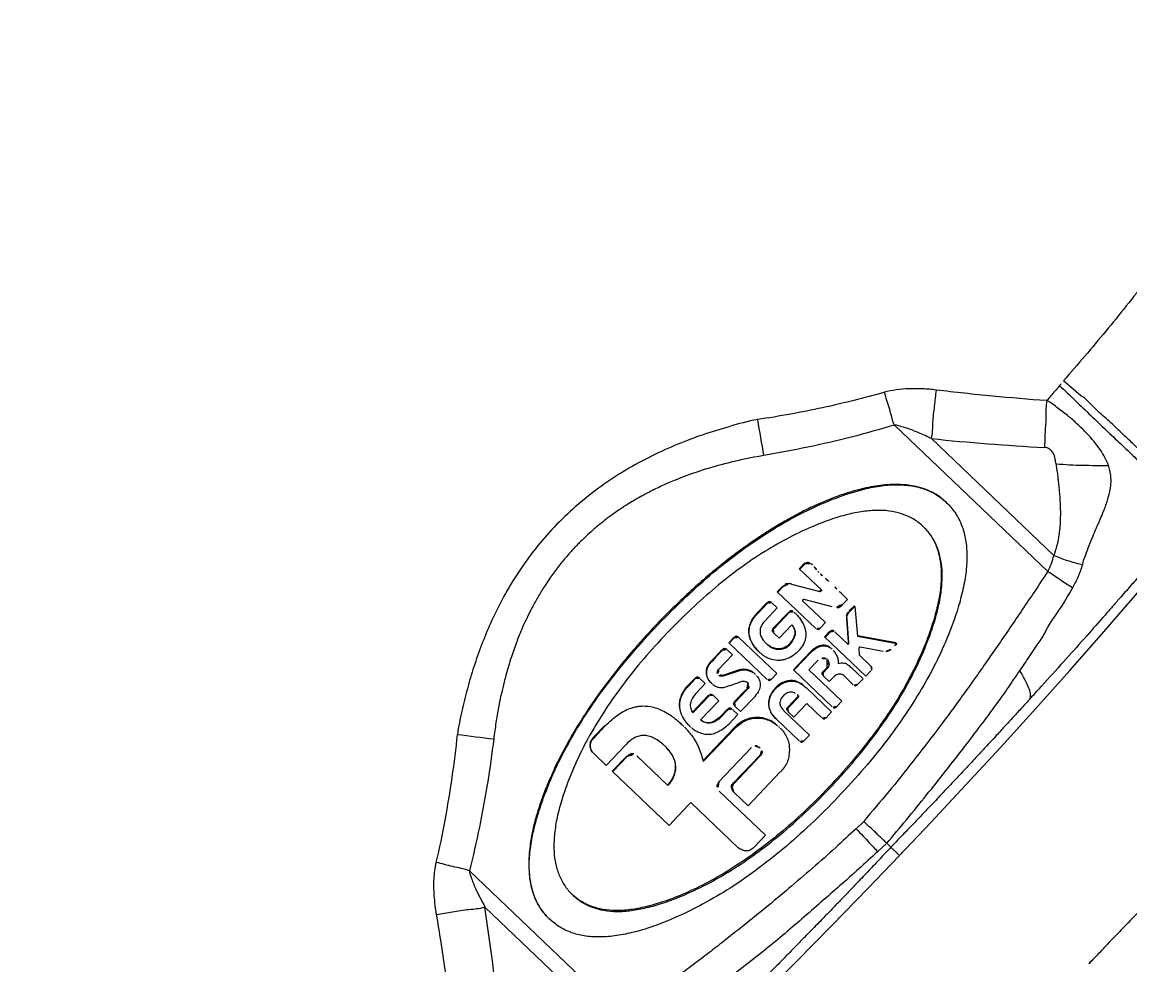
# Model space of a CAD drawing. Header units: millimetres. Extents: x 1145859089 to 1147511753, y -1047484727 to -1047247487.
# Drawn here: x 1146991653.6 to 1146991776.5, y -1047436304.3 to -1047436199.8 of the extents above; entities that cross this region are included whole.
import ezdxf
from ezdxf.xclip import XClip

# ---------------------------------------------------------------- set-up
doc = ezdxf.new("R2010")
doc.units = ezdxf.units.MM
doc.header["$LTSCALE"] = 100
doc.header["$MEASUREMENT"] = 0
doc.header["$XCLIPFRAME"] = 2
doc.layers.get('0').update_dxf_attribs({"linetype": 'CONTINUOUS'})
doc.layers.add('XREF', color=135, linetype='CONTINUOUS')
doc.layers.add('단지배치도$0$W240910', color=135, linetype='CONTINUOUS')

# ---------------------------------------------------------------- blocks, each defined once
blk = doc.blocks.new('단지배치도$0$zw$9902')
at = {"layer": '단지배치도$0$W240910', "linetype": 'ByBlock', "ltscale": 20}
for p, q in [((62031.7, -64871.85), (62029.8, -64870.19)), ((62011.04, -64875.1), (62028.05, -64891.32)), ((62028.72, -64889.55), (62015.14, -64876.6)), ((62001.11, -64890.38), (62000.49, -64891.02)), ((62000.55, -64891.08), (62001.17, -64890.43)), ((62001.11, -64890.38), (62001.17, -64890.43)), ((62002.99, -64893.41), (62000.49, -64891.02)), ((61998.67, -64892.94), (61998.06, -64893.57)), ((61998.12, -64893.63), (61998.73, -64893)), ((61998.67, -64892.94), (61998.73, -64893)), ((61999.57, -64892.67), (61999.63, -64892.72)), ((61999.63, -64892.72), (62002.79, -64893.53)), ((62002.88, -64893.41), (62002.86, -64893.43)), ((62002.9, -64893.39), (62002.88, -64893.41)), ((62002.92, -64893.37), (62002.9, -64893.39)), ((62002.93, -64893.35), (62002.92, -64893.37)), ((62002.98, -64893.43), (62002.99, -64893.41)), ((62002.32, -64897.63), (61998.06, -64893.57)), ((62000.85, -64894.53), (62000.83, -64894.55)), ((62000.83, -64894.55), (62003.39, -64896.99)), ((62000.86, -64894.51), (62000.85, -64894.53)), ((62000.88, -64894.5), (62000.86, -64894.51)), ((62000.9, -64894.48), (62000.88, -64894.5)), ((62000.91, -64894.47), (62000.9, -64894.48)), ((62000.93, -64894.46), (62000.91, -64894.47)), ((62000.95, -64894.45), (62000.93, -64894.46)), ((62000.96, -64894.44), (62000.95, -64894.45)), ((62000.98, -64894.44), (62000.96, -64894.44)), ((62000.99, -64894.43), (62000.98, -64894.44)), ((62001, -64894.43), (62000.99, -64894.43)), ((62001, -64894.44), (62001, -64894.43)), ((62001.01, -64894.44), (62001, -64894.44)), ((62001.02, -64894.44), (62001.01, -64894.44)), ((62001.03, -64894.44), (62001.02, -64894.44)), ((62004.15, -64895.24), (62001.03, -64894.44)), ((62002.74, -64893.47), (62002.73, -64893.47)), ((62002.75, -64893.47), (62002.74, -64893.47)), ((62002.76, -64893.48), (62002.75, -64893.47)), ((62002.77, -64893.48), (62002.76, -64893.48)), ((62002.78, -64893.47), (62002.77, -64893.48)), ((62002.79, -64893.47), (62002.78, -64893.47)), ((62002.81, -64893.46), (62002.79, -64893.47)), ((62002.79, -64893.53), (62002.8, -64893.53)), ((62002.8, -64893.53), (62002.81, -64893.53)), ((62002.83, -64893.46), (62002.81, -64893.46)), ((62002.81, -64893.53), (62002.82, -64893.53)), ((62002.81, -64893.53), (62002.81, -64893.53)), ((62002.82, -64893.53), (62002.83, -64893.53)), ((62002.84, -64893.44), (62002.83, -64893.46)), ((62002.83, -64893.53), (62002.84, -64893.53)), ((62002.86, -64893.43), (62002.84, -64893.44)), ((62002.84, -64893.53), (62002.85, -64893.53)), ((62002.85, -64893.53), (62002.87, -64893.52)), ((62002.87, -64893.52), (62002.89, -64893.51)), ((62002.89, -64893.51), (62002.91, -64893.5)), ((62002.91, -64893.5), (62002.92, -64893.49)), ((62002.92, -64893.49), (62002.94, -64893.47)), ((62002.94, -64893.47), (62002.96, -64893.45)), ((62002.96, -64893.45), (62002.98, -64893.43)), ((62005.13, -64893.73), (62005.85, -64894.42)), ((62005.85, -64894.42), (62005.29, -64895)), ((62034.25, -64898.02), (62037.99, -64893.71)), ((61996.93, -64894.76), (61995.83, -64895.92)), ((61995.89, -64895.97), (61996.99, -64894.82)), ((61998.06, -64895.37), (61996.68, -64896.82)), ((61996.93, -64894.76), (61996.99, -64894.82)), ((61997.47, -64894.81), (61998.06, -64895.37)), ((61999.37, -64895.79), (61997.62, -64897.62)), ((61997.68, -64897.68), (61999.43, -64895.84)), ((61999.37, -64895.79), (61999.43, -64895.84)), ((61999.91, -64895.83), (62000.04, -64895.95)), ((62006.59, -64895.13), (62006.65, -64895.19)), ((62006.65, -64895.19), (62006.95, -64898.5)), ((61995.83, -64895.92), (61995.89, -64895.97)), ((62003.39, -64896.99), (62002.8, -64897.62)), ((62005.73, -64896.52), (62005.79, -64896.58)), ((62005.73, -64896.52), (62005.93, -64899.17)), ((62005.99, -64899.23), (62005.79, -64896.58)), ((61997.68, -64897.68), (61997.62, -64897.62)), ((61998.28, -64898.73), (61997.69, -64898.16)), ((61999.68, -64897.25), (61998.28, -64898.73)), ((62003.9, -64897.95), (62003.31, -64898.57)), ((62003.37, -64898.63), (62003.96, -64898.01)), ((62003.9, -64897.95), (62003.96, -64898.01)), ((62004.45, -64898), (62005.92, -64899.41)), ((62030.47, -64902.3), (62034.25, -64898.02)), ((61993.27, -64898.6), (61992.68, -64899.22)), ((61996.93, -64903.28), (61992.68, -64899.22)), ((61992.74, -64899.28), (61993.33, -64898.66)), ((61993.27, -64898.6), (61993.33, -64898.66)), ((61993.81, -64898.64), (61998.01, -64902.64)), ((62007.86, -64902.91), (62003.31, -64898.57)), ((62005.87, -64899.34), (62005.86, -64899.35)), ((62005.88, -64899.33), (62005.87, -64899.34)), ((62005.89, -64899.32), (62005.88, -64899.33)), ((62005.9, -64899.31), (62005.89, -64899.32)), ((62005.91, -64899.28), (62005.9, -64899.3)), ((62005.9, -64899.3), (62005.9, -64899.31)), ((62005.92, -64899.25), (62005.91, -64899.28)), ((62005.93, -64899.17), (62005.92, -64899.21)), ((62005.92, -64899.21), (62005.92, -64899.25)), ((62005.92, -64899.41), (62005.93, -64899.4)), ((62005.93, -64899.4), (62005.94, -64899.39)), ((62005.94, -64899.39), (62005.95, -64899.37)), ((62005.95, -64899.37), (62005.96, -64899.36)), ((62005.96, -64899.35), (62005.97, -64899.33)), ((62005.96, -64899.36), (62005.96, -64899.35)), ((62005.97, -64899.33), (62005.98, -64899.31)), ((62005.98, -64899.27), (62005.99, -64899.23)), ((62005.98, -64899.31), (62005.98, -64899.27)), ((62006.95, -64898.5), (62011.31, -64899.29)), ((62011.25, -64899.23), (62006.96, -64898.46)), ((61993.11, -64900.57), (61991.56, -64902.19)), ((61991.97, -64899.96), (61992.03, -64900.02)), ((61992.51, -64900.01), (61993.11, -64900.57)), ((62001.7, -64900.27), (61999.84, -64902.22)), ((61999.9, -64902.28), (62001.76, -64900.32)), ((62001.7, -64900.27), (62001.76, -64900.32)), ((62007.09, -64899.87), (62007.08, -64899.91)), ((62007.08, -64899.91), (62007.14, -64900.57)), ((62007.1, -64899.8), (62007.09, -64899.82)), ((62007.09, -64899.82), (62007.09, -64899.84)), ((62007.09, -64899.84), (62007.09, -64899.87)), ((62007.1, -64899.79), (62007.1, -64899.8)), ((62007.11, -64899.79), (62007.1, -64899.79)), ((62007.12, -64899.77), (62007.11, -64899.78)), ((62007.11, -64899.78), (62007.11, -64899.79)), ((62007.13, -64899.76), (62007.12, -64899.77)), ((62007.14, -64899.75), (62007.13, -64899.76)), ((62007.15, -64899.74), (62007.14, -64899.75)), ((62007.14, -64899.75), (62007.14, -64899.75)), ((62007.14, -64900.57), (62008.44, -64901.81)), ((62007.16, -64899.74), (62007.15, -64899.74)), ((62007.17, -64899.73), (62007.16, -64899.74)), ((62007.18, -64899.73), (62007.17, -64899.73)), ((62007.19, -64899.73), (62007.18, -64899.73)), ((62007.21, -64899.73), (62007.19, -64899.73)), ((62007.22, -64899.73), (62007.21, -64899.73)), ((62007.23, -64899.73), (62007.22, -64899.73)), ((62007.24, -64899.73), (62007.23, -64899.73)), ((62007.25, -64899.73), (62007.24, -64899.73)), ((62009.78, -64900.19), (62007.25, -64899.73)), ((61990.74, -64901.25), (61990.8, -64901.31)), ((62002.58, -64901.14), (62001.56, -64902.21)), ((62006.25, -64901.95), (62007.57, -64903.21)), ((61988.95, -64903.13), (61988.18, -64903.94)), ((61988.24, -64904), (61989.01, -64903.19)), ((61988.95, -64903.13), (61989.01, -64903.19)), ((61989.49, -64903.18), (61990.08, -64903.74)), ((61993.85, -64902.24), (61992.15, -64902.81)), ((61992.15, -64902.81), (61992.21, -64902.87)), ((61992.21, -64902.87), (61993.91, -64902.3)), ((61993.85, -64902.24), (61993.91, -64902.3)), ((61998.01, -64902.64), (61997.42, -64903.26)), ((62004.14, -64906.32), (61999.84, -64902.22)), ((62001.56, -64902.21), (62005.21, -64905.69)), ((62003.51, -64902.04), (62003.16, -64902.41)), ((62003.16, -64902.41), (62003.22, -64902.47)), ((62003.22, -64902.47), (62003.57, -64902.09)), ((62003.82, -64903.52), (62003.22, -64902.96)), ((62003.51, -64902.04), (62003.57, -64902.09)), ((62004.22, -64903.1), (62003.82, -64903.52)), ((62006.47, -64903.87), (62005.42, -64902.86)), ((62007.57, -64903.21), (62006.96, -64903.86)), ((62008.45, -64902.29), (62007.86, -64902.91)), ((62026.66, -64906.56), (62030.47, -64902.3)), ((61988.18, -64903.94), (61988.24, -64904)), ((61990.08, -64903.74), (61989.14, -64904.74)), ((61990.69, -64903.64), (61990.82, -64903.78)), ((61992.2, -64904.15), (61992.4, -64904.1)), ((61994.58, -64904.43), (61993.33, -64905.75)), ((61994.58, -64904.43), (61994.64, -64904.49)), ((62001.28, -64904.22), (62004.08, -64906.88)), ((62027.72, -64903.62), (62027.31, -64904.08)), ((61990.45, -64905.04), (61988.66, -64906.91)), ((61988.72, -64906.97), (61990.51, -64905.09)), ((61991.58, -64905.65), (61989.56, -64907.77)), ((61990.45, -64905.04), (61990.51, -64905.09)), ((61991.58, -64905.65), (61990.99, -64905.08)), ((61994.64, -64904.49), (61993.39, -64905.8)), ((61995.59, -64905.18), (61993.99, -64906.85)), ((62000.34, -64905.19), (61999.23, -64906.36)), ((62000.4, -64905.25), (61999.29, -64906.41)), ((62000.34, -64905.19), (62000.4, -64905.25)), ((62000.4, -64905.08), (62000.39, -64905.07)), ((62000.41, -64905.09), (62000.4, -64905.08)), ((62000.4, -64905.25), (62000.41, -64905.24)), ((62000.41, -64905.1), (62000.41, -64905.09)), ((62000.42, -64905.11), (62000.41, -64905.1)), ((62000.41, -64905.24), (62000.42, -64905.23)), ((62000.42, -64905.12), (62000.42, -64905.11)), ((62000.43, -64905.13), (62000.42, -64905.12)), ((62000.42, -64905.22), (62000.43, -64905.21)), ((62000.42, -64905.23), (62000.42, -64905.22)), ((62000.43, -64905.14), (62000.43, -64905.13)), ((62000.43, -64905.15), (62000.43, -64905.14)), ((62000.44, -64905.16), (62000.43, -64905.15)), ((62000.43, -64905.2), (62000.44, -64905.19)), ((62000.43, -64905.21), (62000.43, -64905.2)), ((62000.44, -64905.17), (62000.44, -64905.16)), ((62000.44, -64905.18), (62000.44, -64905.17)), ((62000.44, -64905.19), (62000.44, -64905.18)), ((62005.21, -64905.69), (62004.62, -64906.31)), ((61992.55, -64906.57), (61991.68, -64907.48)), ((61991.74, -64907.54), (61992.61, -64906.62)), ((61992.55, -64906.57), (61992.61, -64906.62)), ((61993.09, -64906.61), (61993.69, -64907.18)), ((61993.39, -64905.8), (61993.33, -64905.75)), ((61993.99, -64906.85), (61993.4, -64906.29)), ((61998.79, -64906.76), (62001.62, -64909.46)), ((61999.29, -64906.41), (61999.23, -64906.36)), ((61999.9, -64907.46), (61999.3, -64906.9)), ((62001.32, -64905.96), (61999.9, -64907.46)), ((62002.98, -64907.54), (62001.32, -64905.96)), ((62004.08, -64906.88), (62003.46, -64907.53)), ((62022.83, -64910.78), (62026.66, -64906.56)), ((61991.68, -64907.48), (61991.74, -64907.53)), ((61993.69, -64907.18), (61992.68, -64908.23)), ((62000.51, -64910.13), (61997.96, -64907.7)), ((61978.93, -64908.39), (61977.65, -64909.73)), ((61977.71, -64909.79), (61978.99, -64908.44)), ((61978.93, -64908.39), (61978.99, -64908.44)), ((61988.29, -64908.4), (61988.35, -64908.46)), ((61993.28, -64908.66), (61989.81, -64912.3)), ((61989.83, -64912.4), (61993.34, -64908.72)), ((61993.34, -64908.72), (61993.28, -64908.66)), ((61977.65, -64909.73), (61977.71, -64909.79)), ((61981.22, -64910.57), (61979.09, -64912.81)), ((62001.62, -64909.46), (62000.99, -64910.11)), ((61979.09, -64912.81), (61977.75, -64911.53)), ((61981.41, -64911.74), (61979.77, -64913.45)), ((61979.83, -64913.51), (61981.47, -64911.79)), ((61981.41, -64911.74), (61981.47, -64911.79)), ((61982.48, -64911.77), (61985.93, -64915.05)), ((61995.22, -64910.85), (61991.6, -64914.65)), ((61996.12, -64911.7), (61993.21, -64914.76)), ((61993.27, -64914.81), (61996.18, -64911.76)), ((61996.12, -64911.71), (61996.18, -64911.76)), ((62018.96, -64914.98), (62022.83, -64910.78)), ((61986.07, -64919.46), (61979.77, -64913.45)), ((61998.39, -64913.53), (61994.82, -64917.28)), ((61993.21, -64914.76), (61993.27, -64914.81)), ((62003.84, -64915.37), (62003.73, -64915.27)), ((62015.06, -64919.16), (62018.96, -64914.98)), ((61991.62, -64915.66), (61996.75, -64920.56)), ((61993.28, -64915.83), (61993.23, -64915.78)), ((61994.82, -64917.28), (61993.29, -64915.83)), ((61988.2, -64917.22), (61986.07, -64919.46)), ((61988.2, -64917.22), (61988.47, -64916.93)), ((61993.73, -64921.94), (61988.47, -64916.93)), ((62006.8, -64919.83), (62007.65, -64919.02)), ((62011.61, -64922.79), (62015.06, -64919.16)), ((61996.75, -64920.56), (61995.47, -64921.9)), ((62009.18, -64922.38), (62010.2, -64921.45)), ((62010.65, -64921.88), (62010.2, -64921.45)), ((62008.1, -64926.45), (62011.61, -64922.79)), ((62011.61, -64922.79), (62010.65, -64921.88)), ((62012.03, -64922.35), (62011.61, -64922.79)), ((61980.95, -64940.71), (61963.94, -64924.49)), ((62004.12, -64930.54), (62008.1, -64926.45)), ((61965.64, -64928.51), (61979.22, -64941.46)), ((62000.11, -64934.61), (62004.12, -64930.54)), ((61996.48, -64933.43), (61991.83, -64937.07)), ((61996.07, -64938.64), (62000.11, -64934.61))]:
    blk.add_line(p, q, dxfattribs=at)
at = {"layer": '단지배치도$0$W240910'}
for centre, radius, start, end in [((56819.18, -60798.97), 5249.43, 201.4083, 356.71209), ((56819.18, -60798.97), 5399.43, 202.10162, 356.71209), ((57394.29, -57699.4), 11431.38, 251.62775, 321.418131)]:
    blk.add_arc(centre, radius, start, end, dxfattribs=at)
at = {"layer": '단지배치도$0$W240910', "linetype": 'ByBlock', "ltscale": 20}
for centre, radius, start, end in [((61713.54, -64925.34), 286.89, 9.401, 10.2094), ((62041.15, -64626.93), 251.02, 264.0523, 266.9191), ((61979.26, -64919.21), 36.31, 45.6481, 46.821), ((61911.47, -64988.59), 133.31, 45.3652, 45.6594), ((61997.47, -64898.76), 3.82, 45.8964, 47.5552), ((62002.83, -64901.39), 1.95, 39.175, 47.5869), ((61991.85, -64902.7), 1.48, 226.4187, 231.2522), ((61492.3, -64419.18), 722.05, 317.6635, 317.81316), ((61999.96, -64624.94), 286.88, 262.52, 263.3283), ((61983.64, -64912.78), 5.9, 44.5195, 46.3526), ((61995.14, -64911.89), 4.56, 46.3354, 49.4134), ((61995.15, -64911.88), 4.55, 43.2787, 46.3812), ((61717.52, -64966.38), 251, 5.8102, 8.6773)]:
    blk.add_arc(centre, radius, start, end, dxfattribs=at)
for points, start_tangent, end_tangent in [([(62043.27, -64853.19), (62038.96, -64859.04), (62034.46, -64864.71), (62029.8, -64870.19)], (-0.590718, -0.806878), (-0.651647, -0.758523)), ([(62015.69, -64871.22), (62014.14, -64871.09), (62012.65, -64871.08), (62011.24, -64871.2), (62009.93, -64871.47)], (-0.986839, 0.161707), (-0.970933, -0.23935)), ([(62015.14, -64876.6), (62015.31, -64874.82), (62015.5, -64873.01), (62015.69, -64871.22)], (0.284556, 0.958659), (0.109892, 0.993943)), ([(62027.93, -64872.39), (62021.9, -64871.89), (62015.69, -64871.22)], (-0.998027, 0.062781), (-0.992186, 0.124765)), ([(62029.34, -64870.73), (62028.82, -64871.34), (62027.93, -64872.39)], (-0.632162, -0.774836), (-0.637736, -0.770255)), ([(62029.34, -64870.73), (62029.8, -64870.19)], (0.629576, 0.776939), (0.656738, 0.754119)), ([(62029.34, -64870.73), (62031.09, -64872.39), (62032.82, -64874.05), (62034.49, -64875.64), (62036.12, -64877.19), (62037.67, -64878.67), (62039.11, -64880.04), (62039.96, -64880.86), (62040.76, -64881.61), (62041.49, -64882.31)], (0.738529, -0.674222), (0.709919, -0.704283)), ([(62009.93, -64871.47), (62006.54, -64872.38), (62003.07, -64873.18), (61999.52, -64873.89), (61995.88, -64874.49)], (-0.956497, -0.291741), (-0.989583, -0.143966)), ([(62011.04, -64875.1), (62010.49, -64873.28), (62009.93, -64871.47)], (-0.369883, 0.929078), (-0.297436, 0.954742)), ([(62027.93, -64872.39), (62027.83, -64874.12), (62027.74, -64875.87), (62027.66, -64877.59)], (-0.226515, -0.974008), (-0.089129, -0.99602)), ([(62034.76, -64879.57), (62034.38, -64878.7), (62033.83, -64877.81), (62033.17, -64876.93), (62032.34, -64876), (62031.4, -64875.07), (62030.38, -64874.17), (62029.19, -64873.26), (62027.93, -64872.39)], (-0.331757, 0.943365), (-0.919024, 0.394201)), ([(62041.34, -64881.04), (62040.67, -64880.33), (62040.24, -64879.89), (62039.69, -64879.33), (62039, -64878.64), (62038.16, -64877.82), (62037.17, -64876.86), (62036.01, -64875.77), (62034.7, -64874.55), (62033.25, -64873.23), (62031.7, -64871.85)], (-0.683125, 0.730302), (-0.878921, 0.476968)), ([(61995.88, -64874.49), (61992.71, -64875.28), (61989.73, -64876.21), (61986.67, -64877.38), (61983.78, -64878.72), (61980.92, -64880.31), (61978.26, -64882.09), (61975.7, -64884.14), (61973.36, -64886.39), (61971.29, -64888.77), (61969.41, -64891.35), (61967.73, -64894.13), (61966.26, -64897.1), (61965.29, -64899.45), (61964.43, -64901.89), (61963.71, -64904.34), (61963.11, -64906.81), (61962.61, -64909.38)], (-0.986335, -0.164753), (-0.118554, -0.992948)), ([(62011.04, -64875.1), (62006.26, -64876.43), (62001.43, -64877.55), (61996.57, -64878.48)], (-0.957546, -0.288281), (-0.986286, -0.165043)), ([(62015.14, -64876.6), (62014.62, -64876.35), (62013.91, -64876.03), (62013.28, -64875.77), (62012.85, -64875.6), (62012.24, -64875.39), (62011.49, -64875.18), (62011.04, -64875.1)], (-0.936262, 0.351301), (-1, -0.000455)), ([(61996.57, -64878.48), (61993.66, -64879.05), (61990.78, -64879.79), (61987.97, -64880.72), (61985.28, -64881.84), (61984.58, -64882.17), (61983.88, -64882.52), (61982.95, -64883.02), (61982.12, -64883.49), (61981.49, -64883.88), (61981.03, -64884.16), (61980.61, -64884.44), (61980, -64884.87), (61979.33, -64885.36), (61978.6, -64885.92), (61977.65, -64886.71), (61976.87, -64887.42), (61976.28, -64887.98), (61975.92, -64888.35), (61975.6, -64888.68), (61975.2, -64889.12), (61974.73, -64889.65), (61973.81, -64890.77), (61972.12, -64893.19), (61971.42, -64894.36), (61970.81, -64895.47), (61970.29, -64896.52), (61969.84, -64897.5), (61969.46, -64898.4), (61969.18, -64899.12), (61968.89, -64899.92), (61968.59, -64900.8), (61968.26, -64901.84), (61967.99, -64902.8), (61967.79, -64903.56), (61967.48, -64904.85), (61967.16, -64906.39), (61966.88, -64908.07), (61966.63, -64909.88)], (-0.986834, -0.161739), (-0.124011, -0.992281)), ([(62028.97, -64879.4), (62028.86, -64878.87), (62028.62, -64878.19), (62028.24, -64877.76), (62027.66, -64877.59)], (-0.275755, 0.961228), (-0.999341, -0.036294)), ([(62028.72, -64889.55), (62028.89, -64889.07), (62029.09, -64888.39), (62029.19, -64887.95), (62029.3, -64887.34), (62029.37, -64886.79), (62029.42, -64886.3), (62029.46, -64885.53), (62029.47, -64884.66), (62029.45, -64884.11), (62029.42, -64883.36), (62029.37, -64882.69), (62029.29, -64881.84), (62029.22, -64881.17), (62029.16, -64880.66), (62029.06, -64879.96), (62028.97, -64879.4)], (0.387369, 0.921925), (-0.145651, 0.989336)), ([(62028.97, -64879.4), (62030.44, -64879.49), (62031.92, -64879.55), (62033.36, -64879.57), (62034.76, -64879.57)], (0.997436, -0.071566), (0.998339, 0.057614)), ([(62031.91, -64890.56), (62032.24, -64889.47), (62032.62, -64888.43), (62033.06, -64887.36), (62033.44, -64886.48), (62033.93, -64885.36), (62034.28, -64884.52), (62034.49, -64883.95), (62034.66, -64883.42), (62034.81, -64882.9), (62034.93, -64882.37), (62035.01, -64881.88), (62035.05, -64881.26), (62035.01, -64880.67), (62034.92, -64880.12), (62034.76, -64879.57)], (0.137583, 0.99049), (-0.328923, 0.944357)), ([(61972.82, -64929.85), (61971.9, -64928.78), (61971.22, -64927.53), (61970.78, -64926.11), (61970.58, -64924.51), (61970.62, -64922.74), (61970.89, -64920.8), (61971.41, -64918.68), (61972.16, -64916.39), (61973.48, -64913.21), (61975.12, -64910.03), (61977.07, -64906.84), (61979.34, -64903.65), (61981.93, -64900.45), (61984.83, -64897.24), (61987.9, -64894.19), (61990.97, -64891.45), (61994.05, -64889.03), (61997.15, -64886.93), (62000.25, -64885.14), (62003.36, -64883.67), (62005.61, -64882.81), (62007.69, -64882.2), (62009.62, -64881.83), (62011.38, -64881.71), (62012.98, -64881.84), (62014.43, -64882.21), (62015.71, -64882.83), (62016.82, -64883.7)], (-0.724617, 0.689152), (0.723747, -0.690066)), ([(62016.52, -64883.42), (62016.42, -64883.33), (62016.08, -64883.06), (62015.46, -64882.67), (62014.8, -64882.34), (62014.09, -64882.08), (62013.22, -64881.87), (62012.38, -64881.74), (62011.5, -64881.69), (62011.08, -64881.68), (62010.04, -64881.74), (62008.97, -64881.87), (62007.88, -64882.07), (62006.78, -64882.34), (62005.13, -64882.85), (62003.73, -64883.37), (62002.33, -64883.98), (62001.75, -64884.25), (62000.13, -64885.07), (61998.51, -64885.97), (61996.91, -64886.95), (61995.31, -64888.02), (61993.72, -64889.15), (61992.14, -64890.36), (61990.58, -64891.63), (61988.7, -64893.27), (61986.91, -64894.94), (61985.16, -64896.69), (61983.46, -64898.5), (61982.26, -64899.85), (61980.68, -64901.74), (61979.19, -64903.66), (61977.78, -64905.61), (61976.47, -64907.58), (61975.27, -64909.55), (61974.19, -64911.51), (61973.32, -64913.25), (61973.26, -64913.4)], (-0.752511, 0.658579), (-0.420567, -0.907261)), ([(62016.82, -64883.7), (62017.74, -64884.77), (62018.42, -64886.02), (62018.86, -64887.44), (62019.06, -64889.04), (62019.03, -64890.8), (62018.75, -64892.75), (62018.24, -64894.86), (62017.49, -64897.15), (62016.17, -64900.33), (62014.53, -64903.51), (62012.57, -64906.7), (62010.3, -64909.9), (62007.72, -64913.1), (62004.82, -64916.3), (62001.75, -64919.36), (61998.67, -64922.09), (61995.59, -64924.51), (61992.5, -64926.62), (61989.39, -64928.41), (61986.28, -64929.88), (61984.04, -64930.74), (61981.95, -64931.35), (61980.03, -64931.71), (61978.26, -64931.83), (61976.66, -64931.71), (61975.22, -64931.33), (61973.94, -64930.72), (61972.82, -64929.85)], (0.724619, -0.68915), (-0.723747, 0.690066)), ([(62014.27, -64886.38), (62013.25, -64885.59), (62012.1, -64885.03), (62010.8, -64884.68), (62009.36, -64884.55), (62007.78, -64884.65), (62006.06, -64884.96), (62004.19, -64885.5), (62002.18, -64886.26), (61999.42, -64887.55), (61996.67, -64889.12), (61993.94, -64890.96), (61991.22, -64893.09), (61988.51, -64895.5), (61985.81, -64898.18)], (-0.723989, 0.689812), (-0.690066, -0.723747)), ([(62044.15, -64884.83), (62043.68, -64885.38), (62043.13, -64886.04), (62042.48, -64886.8), (62041.73, -64887.68), (62041.04, -64888.49), (62040.49, -64889.13), (62040.09, -64889.59), (62039.85, -64889.87), (62039.5, -64890.28), (62039, -64890.86), (62038.21, -64891.77), (62037.21, -64892.93), (62035.98, -64894.33), (62035.58, -64894.79), (62035.19, -64895.24), (62034.79, -64895.7), (62034.39, -64896.15), (62032.36, -64898.45), (62027.72, -64903.62)], (-0.645136, -0.764067), (-0.670781, -0.741656)), ([(62014.46, -64886.58), (62015, -64887.25), (62015.62, -64888.38), (62016.02, -64889.66), (62016.22, -64891.09), (62016.2, -64892.67), (62015.96, -64894.41), (62015.51, -64896.3), (62014.85, -64898.34), (62013.68, -64901.17), (62012.24, -64904), (62010.52, -64906.82), (62008.53, -64909.64), (62006.27, -64912.46), (62003.73, -64915.27)], (0.676129, -0.736783), (-0.689947, -0.72386)), ([(62003.84, -64915.37), (62006.38, -64912.56), (62008.64, -64909.74), (62010.63, -64906.92), (62012.35, -64904.1), (62013.79, -64901.27), (62014.95, -64898.44), (62015.62, -64896.4), (62016.07, -64894.51), (62016.3, -64892.77), (62016.32, -64891.19), (62016.13, -64889.76), (62015.72, -64888.48), (62015.1, -64887.35), (62014.27, -64886.38)], (0.689947, 0.72386), (-0.723989, 0.689812)), ([(62028.05, -64891.32), (62028.45, -64890.45), (62028.72, -64889.55)], (0.39925, 0.916842), (0.305801, 0.952096)), ([(62028.72, -64889.55), (62029.56, -64889.87), (62030.41, -64890.16), (62031.2, -64890.39), (62031.91, -64890.56)], (0.9288, -0.370582), (0.979275, -0.202538)), ([(62001.7, -64890.44), (62001.56, -64890.34), (62001.11, -64890.38)], (-0.720469, 0.693487), (-0.702889, -0.7113)), ([(62001.17, -64890.43), (62001.62, -64890.4), (62001.78, -64890.47)], (0.702889, 0.7113), (0.863307, -0.50468)), ([(62001.78, -64890.47), (62002.14, -64890.8)], (0.863307, -0.50468), (0.626125, -0.779723)), ([(62002.14, -64890.8), (62002.36, -64891.1), (62002.54, -64891.31)], (0.626125, -0.779723), (0.676024, -0.73688)), ([(62030.8, -64893.12), (62031.44, -64891.86), (62031.91, -64890.56)], (0.467512, 0.883987), (0.314111, 0.949386)), ([(62002.54, -64891.31), (62002.86, -64891.63)], (0.676024, -0.73688), (0.734328, -0.678795)), ([(62002.86, -64891.63), (62003.41, -64892.1)], (0.734328, -0.678795), (0.760248, -0.649633)), ([(62003.41, -64892.1), (62003.52, -64892.2), (62004.11, -64892.73)], (0.760248, -0.649633), (0.730104, -0.683336)), ([(62028.05, -64891.32), (62026.59, -64893.51), (62025.25, -64895.5), (62023.85, -64897.58), (62022.43, -64899.64), (62020.97, -64901.74), (62019.57, -64903.72), (62018.23, -64905.58)], (-0.55653, -0.830827), (-0.585129, -0.810941)), ([(62028.05, -64891.32), (62028.81, -64891.82), (62029.55, -64892.31), (62030.23, -64892.75), (62030.81, -64893.12)], (0.913868, -0.406012), (0.842106, -0.539313)), ([(61999.57, -64892.67), (61999.08, -64892.67), (61998.67, -64892.94)], (-0.973556, 0.228447), (-0.680513, -0.732736)), ([(61998.73, -64893), (61999.14, -64892.73), (61999.63, -64892.72)], (0.680513, 0.732736), (0.973556, -0.228447)), ([(62027.7, -64898.16), (62029.24, -64895.7), (62030.8, -64893.12)], (0.401465, 0.915874), (0.483109, 0.87556)), ([(61996.99, -64894.82), (61997.35, -64894.72), (61997.4, -64894.82)], (0.703436, 0.710758), (0.182203, -0.983261)), ([(61997.41, -64894.75), (61997.05, -64894.67), (61997.01, -64894.77)], (-0.724734, 0.689029), (-0.132154, -0.991229)), ([(61999.43, -64895.84), (61999.79, -64895.75), (61999.84, -64895.84)], (0.703555, 0.710641), (0.180466, -0.983581)), ([(61999.61, -64895.66), (61999.49, -64895.7), (61999.44, -64895.8)], (-0.996502, 0.083571), (-0.134169, -0.990959)), ([(61999.73, -64895.69), (61999.61, -64895.66)], (-0.90773, 0.419556), (-0.996502, 0.083571)), ([(62005.29, -64895), (62004.88, -64895.3), (62004.15, -64895.24)], (-0.690066, -0.723747), (-0.956393, 0.292084)), ([(62005.9, -64895.87), (62005.78, -64896.08), (62005.73, -64896.52)], (-0.595643, -0.803249), (0.145264, -0.989393)), ([(62005.79, -64896.58), (62005.84, -64896.14), (62006.07, -64895.79), (62006.66, -64895.19)], (-0.145264, 0.989393), (0.677881, 0.735172)), ([(62006.6, -64895.13), (62006.01, -64895.73), (62005.9, -64895.87)], (-0.677881, -0.735172), (-0.595643, -0.803249)), ([(61995.83, -64895.92), (61995.41, -64896.42), (61995.11, -64896.94), (61994.93, -64897.45), (61994.87, -64897.97), (61994.94, -64898.48), (61995.12, -64899.01), (61995.43, -64899.53), (61995.86, -64900.06), (61996.08, -64900.28)], (-0.689911, -0.723894), (0.734459, -0.678653)), ([(61996.14, -64900.33), (61995.92, -64900.12), (61995.49, -64899.59), (61995.18, -64899.06), (61995, -64898.54), (61994.93, -64898.02), (61994.99, -64897.51), (61995.17, -64896.99), (61995.47, -64896.48), (61995.89, -64895.97)], (-0.736324, 0.67663), (0.689911, 0.723894)), ([(62000.12, -64896.02), (62000.51, -64896.45), (62000.96, -64897.21), (62001.1, -64897.58), (62001.19, -64897.95), (62001.19, -64898.68), (62000.95, -64899.37), (62000.47, -64900.06), (61999.78, -64900.67), (61999, -64901.05), (61998.62, -64901.14), (61998.23, -64901.18), (61997.45, -64901.08), (61997.03, -64900.93), (61996.64, -64900.71), (61996.14, -64900.33)], (0.718099, -0.695941), (-0.736324, 0.67663)), ([(61996.68, -64896.82), (61996.35, -64897.25), (61996.18, -64897.69), (61996.16, -64898.14), (61996.3, -64898.59), (61996.59, -64899.04), (61996.85, -64899.33)], (-0.689793, -0.724007), (0.730434, -0.682983)), ([(61985.81, -64898.18), (61983.27, -64900.99), (61981, -64903.81), (61979.01, -64906.63), (61977.3, -64909.45), (61977.26, -64909.52)], (-0.689947, -0.72386), (-0.48631, -0.873787)), ([(61996.85, -64899.33), (61997, -64899.46), (61997.45, -64899.76), (61997.92, -64899.92), (61998.43, -64899.94), (61998.88, -64899.83), (61999.3, -64899.57), (61999.67, -64899.16), (61999.96, -64898.63), (62000.07, -64898.14), (61999.97, -64897.68), (61999.68, -64897.26)], (0.730434, -0.682983), (-0.694733, 0.719268)), ([(61999.91, -64897.62), (62000.01, -64898.08), (61999.9, -64898.57), (61999.61, -64899.1), (61999.24, -64899.51), (61998.82, -64899.77), (61998.36, -64899.89), (61997.86, -64899.86), (61997.39, -64899.7), (61996.94, -64899.4), (61996.86, -64899.33)], (0.397084, -0.917782), (-0.74928, 0.662254)), ([(61997.62, -64897.62), (61997.54, -64897.99), (61997.64, -64898.03)], (-0.689049, -0.724714), (0.990294, -0.138992)), ([(61997.69, -64898.16), (61997.59, -64897.8), (61997.69, -64897.75)], (-0.710542, 0.703655), (0.984408, 0.175902)), ([(62002.8, -64897.62), (62002.44, -64897.71), (62002.39, -64897.61)], (-0.703605, -0.710591), (-0.178534, 0.983934)), ([(62003.96, -64898.01), (62004.33, -64897.91), (62004.37, -64898.01)], (0.703572, 0.710624), (0.180018, -0.983663)), ([(62004.38, -64897.94), (62004.02, -64897.86), (62003.98, -64897.96)], (-0.724735, 0.689028), (-0.134658, -0.990892)), ([(62025.99, -64900.78), (62026.85, -64899.47), (62027.7, -64898.16)], (0.578148, 0.815932), (0.401465, 0.915874)), ([(61993.33, -64898.66), (61993.69, -64898.56), (61993.74, -64898.66)], (0.703419, 0.710776), (0.181727, -0.983349)), ([(61993.75, -64898.59), (61993.39, -64898.51), (61993.35, -64898.61)], (-0.724728, 0.689035), (-0.132609, -0.991168)), ([(62003.83, -64899.69), (62003.69, -64899.62), (62003.28, -64899.5), (62002.55, -64899.64), (62002.17, -64899.85), (62001.7, -64900.27)], (-0.854402, 0.519613), (-0.690066, -0.723747)), ([(62001.76, -64900.32), (62002.22, -64899.92), (62002.61, -64899.69), (62002.98, -64899.58), (62003.55, -64899.6), (62004.15, -64899.94)], (0.690066, 0.723747), (0.744157, -0.668005)), ([(62011.31, -64899.29), (62010.64, -64899.97)], (-0.702141, -0.712037), (-0.809797, -0.586711)), ([(61991.97, -64899.96), (61991.1, -64900.88), (61990.74, -64901.25)], (-0.685405, -0.728162), (0.681674, 0.731656)), ([(61990.8, -64901.31), (61991.16, -64900.94), (61992.03, -64900.02)], (0.922175, 0.386772), (0.685405, 0.728162)), ([(61992.03, -64900.02), (61992.39, -64899.92), (61992.44, -64900.02)], (0.703419, 0.710776), (0.181727, -0.983349)), ([(61992.45, -64899.95), (61992.09, -64899.87), (61992.05, -64899.97)], (-0.724728, 0.689035), (-0.132609, -0.991168)), ([(62004.34, -64900.15), (62004.43, -64900.27), (62004.64, -64900.65), (62004.78, -64901.09), (62004.81, -64901.53)], (0.632081, -0.774902), (-0.036264, -0.999342)), ([(62010.64, -64899.97), (62010.23, -64900.17), (62009.78, -64900.19)], (-0.809797, -0.586711), (-0.978643, 0.205566)), ([(62024.93, -64902.35), (62025.47, -64901.56), (62025.99, -64900.78)], (0.601842, 0.798615), (0.578148, 0.815932)), ([(61990.74, -64901.25), (61990.42, -64901.66), (61990.23, -64902.09), (61990.21, -64902.8), (61990.63, -64903.59)], (-0.690066, -0.723747), (0.723747, -0.690066)), ([(61990.48, -64903.39), (61990.27, -64902.86), (61990.29, -64902.15), (61990.48, -64901.72), (61990.8, -64901.31)], (-0.531116, 0.847299), (0.690066, 0.723747)), ([(62003.57, -64901.06), (62003.29, -64900.9), (62002.58, -64901.14)], (-0.727645, 0.685953), (-0.728046, -0.685528)), ([(62003.73, -64901.44), (62003.51, -64902.04)], (0.065687, -0.99784), (-0.690488, -0.723343)), ([(62003.57, -64902.09), (62003.8, -64901.58), (62003.62, -64901.11), (62003.57, -64901.06)], (0.690471, 0.72336), (-0.727645, 0.685953)), ([(62004.81, -64901.53), (62005.49, -64901.47), (62005.85, -64901.64), (62006.25, -64901.96)], (0.914228, 0.405199), (0.734076, -0.679067)), ([(62008.44, -64901.81), (62008.54, -64902.17), (62008.44, -64902.22)], (0.702757, -0.71143), (-0.98307, -0.183228)), ([(61989.01, -64903.19), (61989.37, -64903.09), (61989.42, -64903.19)], (0.703537, 0.710659), (0.179992, -0.983668)), ([(61989.43, -64903.12), (61989.07, -64903.04), (61989.03, -64903.14)], (-0.72473, 0.689033), (-0.134617, -0.990898)), ([(61991.56, -64902.19), (61991.42, -64902.6), (61991.58, -64902.66)], (-0.678984, -0.734153), (0.996845, -0.079372)), ([(61991.57, -64902.83), (61992.22, -64902.9)], (0.74062, -0.671925), (0.960119, 0.279593)), ([(61992.16, -64902.84), (61991.75, -64902.87), (61991.69, -64902.76)], (-0.960119, -0.279593), (-0.255213, 0.966885)), ([(61995.34, -64902.48), (61995.01, -64902.3), (61994.52, -64902.18), (61993.85, -64902.24)], (-0.810639, 0.585546), (-0.948894, -0.315596)), ([(61993.91, -64902.3), (61994.58, -64902.24), (61995.07, -64902.36), (61995.56, -64902.67)], (0.948894, 0.315596), (0.723747, -0.690066)), ([(61995.56, -64902.67), (61995.77, -64902.88)], (0.754348, -0.656475), (0.664242, -0.747518)), ([(61995.77, -64902.88), (61996.02, -64903.24), (61996.17, -64903.88), (61996.03, -64904.5), (61995.57, -64905.17)], (0.664242, -0.747518), (-0.636545, -0.771239)), ([(61999.05, -64995.68), (62003.25, -64991.74), (62007.56, -64987.65), (62011.99, -64983.4), (62016.53, -64978.98), (62021.12, -64974.47), (62022.15, -64973.45), (62023.39, -64972.22), (62024.6, -64971.01), (62025.78, -64969.83), (62026.94, -64968.67), (62028.06, -64967.54), (62030.98, -64964.58), (62033.69, -64961.82), (62036.19, -64959.25), (62038.49, -64956.88), (62040.57, -64954.72), (62042.06, -64953.16), (62043.43, -64951.73), (62044.67, -64950.41), (62045.98, -64949.04), (62047.4, -64947.53), (62049.38, -64945.42), (62051.55, -64943.1), (62053.9, -64940.56), (62056.44, -64937.8), (62059.16, -64934.83), (62062.36, -64931.3), (62065.77, -64927.51), (62066.47, -64926.72), (62067.1, -64926.01), (62067.72, -64925.31), (62068.35, -64924.61), (62068.97, -64923.91), (62072.82, -64919.54), (62076.57, -64915.23), (62080.17, -64911.05), (62083.62, -64907.01), (62086.92, -64903.1)], (0.730815, 0.682576), (0.643525, 0.765425)), ([(62003.16, -64902.41), (62003.07, -64902.78), (62003.18, -64902.82)], (-0.690336, -0.723489), (0.990472, -0.137716)), ([(62003.22, -64902.96), (62003.13, -64902.59), (62003.23, -64902.55)], (-0.710592, 0.703604), (0.984553, 0.175089)), ([(62005.42, -64902.86), (62005.02, -64902.69), (62004.64, -64902.78), (62004.22, -64903.1)], (-0.723747, 0.690066), (-0.690066, -0.723747)), ([(62021.1, -64907.75), (62022.38, -64906), (62023.67, -64904.19), (62024.93, -64902.35)], (0.580584, 0.814201), (0.595572, 0.803302)), ([(62026.04, -64905.47), (62026.13, -64905.04), (62026.08, -64904.67), (62025.84, -64904), (62025.68, -64903.65), (62025.22, -64902.81), (62024.93, -64902.35)], (0.507368, 0.86173), (-0.794329, 0.607488)), ([(61988.17, -64903.94), (61987.73, -64904.48), (61987.42, -64905.05), (61987.24, -64905.63), (61987.19, -64906.19), (61987.28, -64906.77), (61987.5, -64907.35), (61987.83, -64907.89), (61988.23, -64908.34)], (-0.695947, -0.718093), (0.74477, -0.667322)), ([(61988.01, -64908.11), (61987.89, -64907.95), (61987.56, -64907.4), (61987.34, -64906.82), (61987.25, -64906.25), (61987.3, -64905.68), (61987.48, -64905.1), (61987.79, -64904.54), (61988.24, -64904)], (-0.633978, 0.773351), (0.695947, 0.718093)), ([(61990.69, -64903.64), (61990.48, -64903.39)], (-0.723747, 0.690066), (-0.531116, 0.847299)), ([(61990.92, -64903.86), (61991.12, -64904), (61991.46, -64904.14), (61991.83, -64904.19), (61992.2, -64904.15)], (0.77985, -0.625967), (0.972993, 0.230835)), ([(61994.39, -64903.5), (61993.91, -64903.6), (61993.21, -64903.85), (61992.4, -64904.1)], (-0.999504, 0.031486), (-0.972803, -0.231636)), ([(61994.78, -64903.63), (61994.47, -64903.5), (61994.39, -64903.5)], (-0.760501, 0.649336), (-0.999504, 0.031486)), ([(61994.79, -64903.66), (61994.75, -64904.22), (61994.58, -64904.3)], (0.597932, -0.801547), (-0.999457, -0.032952)), ([(61994.64, -64904.49), (61994.9, -64904.07), (61994.76, -64903.98)], (0.689921, 0.723885), (-0.940681, 0.339294)), ([(61994.85, -64903.72), (61994.78, -64903.63)], (-0.557671, 0.830062), (-0.760501, 0.649336)), ([(61997.42, -64903.26), (61997.05, -64903.36), (61997.01, -64903.26)], (-0.703571, -0.710625), (-0.17906, 0.983838)), ([(62001.01, -64903.98), (62000.59, -64903.69), (61999.99, -64903.45), (61999.49, -64903.42), (61998.94, -64903.53), (61998.36, -64903.8), (61997.82, -64904.26), (61997.41, -64904.8), (61997.16, -64905.39), (61997.08, -64905.99), (61997.18, -64906.56), (61997.45, -64907.12), (61997.9, -64907.64)], (-0.781448, 0.62397), (0.723747, -0.690066)), ([(61997.96, -64907.7), (61997.51, -64907.17), (61997.24, -64906.62), (61997.14, -64906.05), (61997.22, -64905.45), (61997.47, -64904.85), (61997.88, -64904.32), (61998.42, -64903.86), (61999, -64903.58), (61999.55, -64903.47), (62000.05, -64903.51), (62000.65, -64903.75), (62001.28, -64904.22)], (-0.723747, 0.690066), (0.743179, -0.669092)), ([(62006.96, -64903.86), (62006.6, -64903.95), (62006.55, -64903.85)], (-0.703542, -0.710653), (-0.180464, 0.983582)), ([(61989.13, -64904.73), (61988.67, -64905.36), (61988.44, -64905.94), (61988.46, -64906.5), (61988.72, -64906.97)], (-0.723892, -0.689914), (0.71495, -0.699176)), ([(61990.93, -64905.02), (61990.57, -64904.95), (61990.53, -64905.05)], (-0.724732, 0.689031), (-0.131139, -0.991364)), ([(61990.99, -64905.08), (61990.63, -64905.01), (61990.58, -64905.11)], (-0.724732, 0.689031), (-0.151203, -0.988503)), ([(62000.08, -64904.85), (61999.96, -64904.78), (61999.53, -64904.7), (61999.11, -64904.82), (61998.7, -64905.14), (61998.37, -64905.71), (61998.39, -64906.18), (61998.79, -64906.75)], (-0.865794, 0.500401), (0.692532, -0.721387)), ([(62000.39, -64905.08), (62000.08, -64904.85)], (-0.738868, 0.673851), (-0.865794, 0.500401)), ([(62018.23, -64905.58), (62015.73, -64908.95), (62013.09, -64912.38), (62010.39, -64915.75), (62007.65, -64919.02)], (-0.585129, -0.810941), (-0.627245, -0.778822)), ([(62026.04, -64905.47), (62025.16, -64906.43), (62024.23, -64907.45), (62023.24, -64908.52), (62022.2, -64909.66), (62020.99, -64910.96), (62019.95, -64912.09), (62019.07, -64913.03), (62018.59, -64913.54), (62017.95, -64914.22), (62017.24, -64914.97), (62016.68, -64915.56), (62016.2, -64916.07), (62015.62, -64916.69), (62014.87, -64917.48), (62013.96, -64918.43), (62013.08, -64919.36), (62012.3, -64920.16), (62011.64, -64920.85), (62011.09, -64921.42), (62010.65, -64921.88)], (-0.673526, -0.739163), (-0.695154, -0.718861)), ([(61978.99, -64908.44), (61979.71, -64907.76), (61980.43, -64907.2), (61981.15, -64906.76), (61981.88, -64906.46), (61982.29, -64906.34), (61982.7, -64906.26), (61983.11, -64906.23), (61984.35, -64906.37), (61985.06, -64906.61), (61985.71, -64906.94), (61986.33, -64907.33), (61986.84, -64907.73), (61987.32, -64908.14), (61987.71, -64908.52)], (0.690066, 0.723747), (0.723747, -0.690066)), ([(61992.61, -64906.62), (61992.97, -64906.53), (61993.02, -64906.62)], (0.703536, 0.71066), (0.179074, -0.983836)), ([(61993.03, -64906.55), (61992.67, -64906.48), (61992.63, -64906.58)], (-0.724723, 0.68904), (-0.13555, -0.990771)), ([(61993.33, -64905.75), (61993.25, -64906.11), (61993.35, -64906.15)], (-0.689044, -0.724719), (0.990564, -0.137053)), ([(61993.4, -64906.29), (61993.31, -64905.92), (61993.4, -64905.88)], (-0.710609, 0.703587), (0.984086, 0.177692)), ([(61999.23, -64906.36), (61999.16, -64906.73), (61999.25, -64906.77)], (-0.690066, -0.723747), (0.988761, -0.149503)), ([(61999.3, -64906.9), (61999.22, -64906.53), (61999.31, -64906.48)], (-0.723747, 0.690066), (0.981595, 0.190973)), ([(62004.62, -64906.31), (62004.25, -64906.4), (62004.21, -64906.31)], (-0.690066, -0.723747), (-0.19726, 0.980351)), ([(61988.29, -64908.4), (61988.01, -64908.11)], (-0.74477, 0.667322), (-0.633978, 0.773351)), ([(61991.67, -64907.47), (61991.08, -64907.91), (61990.56, -64908.08), (61990, -64908.02), (61989.56, -64907.77)], (-0.736015, -0.676966), (-0.765015, 0.644012)), ([(61991.73, -64907.52), (61991.18, -64907.95), (61990.63, -64908.14), (61990.06, -64908.06), (61989.56, -64907.77)], (-0.736015, -0.676966), (-0.73086, 0.682527)), ([(61997.85, -64908.21), (61997.66, -64908.07), (61997.05, -64907.75), (61996.41, -64907.56), (61995.73, -64907.51), (61995.07, -64907.59), (61994.44, -64907.81), (61993.84, -64908.17), (61993.28, -64908.66)], (-0.796718, 0.604351), (-0.695414, -0.718609)), ([(61993.35, -64908.72), (61993.9, -64908.23), (61994.5, -64907.87), (61995.13, -64907.65), (61995.79, -64907.57), (61996.47, -64907.62), (61997.11, -64907.81), (61997.72, -64908.13), (61998.11, -64908.42)], (0.695414, 0.718609), (0.759673, -0.650305)), ([(62003.46, -64907.53), (62003.09, -64907.62), (62003.05, -64907.53)], (-0.690066, -0.723747), (-0.196866, 0.98043)), ([(62010.2, -64921.45), (62012.37, -64918.84), (62014.61, -64916.09), (62016.71, -64913.46), (62019.24, -64910.21), (62021.1, -64907.75)], (0.645216, 0.764), (0.611177, 0.791494)), ([(61960.27, -64923.56), (61961.25, -64918.87), (61962.03, -64914.14), (61962.61, -64909.38)], (0.243242, 0.969966), (0.092126, 0.995747)), ([(61987.85, -64908.65), (61988.12, -64908.95), (61988.55, -64909.48), (61988.95, -64910.08), (61989.33, -64910.8), (61989.63, -64911.58), (61989.83, -64912.4)], (0.701302, -0.712865), (0.168092, -0.985771)), ([(61988.34, -64908.46), (61988.47, -64908.57)], (0.716681, -0.697401), (0.763926, -0.645304)), ([(61988.47, -64908.57), (61988.58, -64908.66)], (0.763926, -0.645304), (0.785271, -0.619152)), ([(61988.58, -64908.66), (61988.95, -64908.93), (61989.34, -64909.13), (61989.91, -64909.31), (61990.48, -64909.37), (61991.05, -64909.27), (61991.59, -64909.04), (61992.13, -64908.7), (61992.68, -64908.23)], (0.785271, -0.619152), (0.702934, 0.711255)), ([(61998.46, -64908.76), (61998.77, -64909.13), (61999.12, -64909.72), (61999.33, -64910.34), (61999.4, -64911.01), (61999.35, -64911.69), (61999.2, -64912.33), (61998.89, -64912.94), (61998.4, -64913.53)], (0.685237, -0.728321), (-0.704841, -0.709365)), ([(61966.63, -64909.88), (61965.94, -64914.78), (61965.04, -64919.66), (61963.94, -64924.49)], (-0.117823, -0.993035), (-0.242347, -0.97019)), ([(61977.26, -64909.52), (61975.85, -64912.28), (61974.69, -64915.11), (61974.02, -64917.15), (61973.57, -64919.04), (61973.34, -64920.78), (61973.32, -64922.36), (61973.51, -64923.79), (61973.92, -64925.07), (61974.54, -64926.2), (61975.37, -64927.17)], (-0.48631, -0.873787), (0.723986, -0.689814)), ([(61977.65, -64909.73), (61977.37, -64910.15), (61977.29, -64910.61), (61977.39, -64911.06), (61977.69, -64911.47)], (-0.690066, -0.723747), (0.723747, -0.690066)), ([(61977.75, -64911.53), (61977.45, -64911.12), (61977.35, -64910.67), (61977.43, -64910.21), (61977.71, -64909.79)], (-0.723747, 0.690066), (0.690066, 0.723747)), ([(61985.58, -64910.66), (61985.46, -64910.54), (61984.88, -64910.09), (61984.32, -64909.76), (61983.78, -64909.57), (61983.26, -64909.5), (61982.74, -64909.57), (61982.24, -64909.76), (61981.74, -64910.09), (61981.22, -64910.57)], (-0.726276, 0.687403), (-0.697023, -0.717049)), ([(61996.16, -64910.83), (61996.15, -64910.83), (61995.76, -64910.62), (61995.23, -64910.86)], (-0.687885, 0.72582), (-0.742108, -0.67028)), ([(62000.99, -64910.11), (62000.63, -64910.21), (62000.58, -64910.11)], (-0.703542, -0.710653), (-0.180464, 0.983582)), ([(61982.17, -64911.54), (61982.04, -64911.51), (61981.41, -64911.74)], (-0.919096, 0.394033), (-0.69799, -0.716108)), ([(61981.47, -64911.79), (61981.84, -64911.57), (61982.48, -64911.77)], (0.69799, 0.716108), (0.735091, -0.677968)), ([(61985.93, -64915.05), (61986.31, -64914.59), (61986.61, -64914.04), (61986.78, -64913.45), (61986.81, -64912.85), (61986.69, -64912.27), (61986.42, -64911.69), (61986.01, -64911.11), (61985.58, -64910.66)], (0.735438, 0.677592), (-0.726276, 0.687403)), ([(61985.78, -64910.86), (61985.95, -64911.06), (61986.36, -64911.63), (61986.63, -64912.21), (61986.75, -64912.8), (61986.72, -64913.39), (61986.55, -64913.98), (61986.25, -64914.54), (61985.87, -64915)], (0.682933, -0.730481), (-0.735438, -0.677592)), ([(61996.32, -64911.26), (61996.11, -64911.7)], (-0.105436, -0.994426), (-0.664173, -0.747579)), ([(61996.17, -64911.76), (61996.37, -64911.39), (61996.16, -64910.83)], (0.664173, 0.747579), (-0.687885, 0.72582)), ([(61973.26, -64913.4), (61972.47, -64915.22), (61971.85, -64916.85), (61971.35, -64918.44), (61970.96, -64919.97), (61970.72, -64921.28), (61970.6, -64922.22), (61970.53, -64923.38), (61970.55, -64924.48), (61970.66, -64925.53), (61970.67, -64925.58)], (-0.420567, -0.907261), (0.158262, -0.987397)), ([(61991.6, -64914.65), (61991.39, -64915.03), (61991.62, -64915.66)], (-0.682043, -0.731312), (0.712236, -0.70194)), ([(61993.2, -64914.76), (61992.97, -64915.17), (61993.17, -64915.72)], (-0.67422, -0.73853), (0.687268, -0.726404)), ([(61993.23, -64915.78), (61993.04, -64915.48), (61993.27, -64914.81)], (-0.717584, 0.696471), (0.67422, 0.73853)), ([(62003.73, -64915.27), (62001.03, -64917.95), (61998.32, -64920.36), (61995.6, -64922.48)], (-0.690066, -0.723747), (-0.808351, -0.588701)), ([(61995.7, -64922.58), (61998.43, -64920.46), (62001.14, -64918.05), (62003.84, -64915.37)], (0.808351, 0.588701), (0.690066, 0.723747)), ([(62010.2, -64921.45), (62009.84, -64921.1), (62009.4, -64920.68), (62009.09, -64920.38), (62008.7, -64920), (62008.21, -64919.57), (62007.91, -64919.29), (62007.65, -64919.02)], (-0.749968, 0.661475), (-0.604475, 0.796624)), ([(62006.8, -64919.83), (62004.5, -64921.95), (62001.96, -64924.2), (61999.32, -64926.47), (61996.76, -64928.6), (61994.2, -64930.67)], (-0.753612, -0.657319), (-0.784551, -0.620064)), ([(62006.8, -64919.83), (62007.57, -64920.66), (62008.29, -64921.42), (62008.85, -64922.02), (62009.18, -64922.38)], (0.686087, -0.727519), (0.674803, -0.737998)), ([(62046.99, -64920.33), (62046.37, -64920.91), (62045.62, -64921.61), (62044.74, -64922.46), (62043.7, -64923.46), (62043.15, -64924), (62042.64, -64924.5), (62042.16, -64924.97), (62041.73, -64925.4), (62041.33, -64925.79), (62040.78, -64926.35), (62040.36, -64926.77), (62040.06, -64927.07), (62039.64, -64927.49), (62039.22, -64927.92), (62038.8, -64928.35), (62036.68, -64930.52), (62035.22, -64932.04), (62033.76, -64933.57), (62032.79, -64934.6)], (-0.732356, -0.680922), (-0.686256, -0.72736)), ([(61995.6, -64922.48), (61992.86, -64924.33), (61990.12, -64925.9), (61987.36, -64927.19), (61985.35, -64927.95), (61983.48, -64928.48), (61981.75, -64928.8), (61980.17, -64928.9), (61978.73, -64928.77), (61977.43, -64928.42), (61976.28, -64927.86), (61975.37, -64927.17)], (-0.808351, -0.588701), (-0.738937, 0.673775)), ([(61975.37, -64927.17), (61976.39, -64927.96), (61977.54, -64928.52), (61978.84, -64928.87), (61980.28, -64929), (61981.86, -64928.9), (61983.58, -64928.58), (61985.45, -64928.05), (61987.46, -64927.29), (61990.22, -64926), (61992.97, -64924.43), (61995.7, -64922.58)], (0.723986, -0.689814), (0.808351, 0.588701)), ([(61995.47, -64921.9), (61995.07, -64922.2), (61994.64, -64922.3), (61994.2, -64922.21), (61993.74, -64921.93)], (-0.696676, -0.717386), (-0.774034, 0.633144)), ([(62010.65, -64921.88), (62010.02, -64922.55), (62009.16, -64923.46), (62008.08, -64924.61), (62006.77, -64925.98), (62005.69, -64927.11), (62004.83, -64928), (62004.02, -64928.84), (62003.12, -64929.77), (62002.47, -64930.44), (62001.83, -64931.1), (62001.08, -64931.87), (62000.22, -64932.74), (61998.98, -64934.01), (61997.91, -64935.1), (61996.89, -64936.13), (61995.92, -64937.11), (61995, -64938.03)], (-0.684963, -0.728578), (-0.706282, -0.707931)), ([(62009.18, -64922.38), (62005.01, -64926.14), (62000.78, -64929.83), (61996.48, -64933.43)], (-0.72977, -0.683693), (-0.787222, -0.616669)), ([(61960.29, -64929.33), (61960.15, -64928.38), (61960.04, -64927.22), (61960, -64926.29), (61960.01, -64925.59), (61960.05, -64924.97), (61960.11, -64924.41), (61960.19, -64923.94), (61960.27, -64923.56)], (-0.209513, 0.977806), (0.188857, 0.982005)), ([(61963.94, -64924.49), (61962.1, -64924.03), (61960.27, -64923.56)], (-0.945844, 0.324621), (-0.967812, 0.251675)), ([(62003.4, -64981.3), (62003.95, -64980.66), (62004.51, -64980.02), (62005.11, -64979.34), (62005.75, -64978.62), (62006.43, -64977.87), (62007.14, -64977.09), (62007.5, -64976.71), (62008.46, -64975.66), (62009.46, -64974.58), (62010.5, -64973.47), (62011.59, -64972.31), (62012.19, -64971.67), (62013.48, -64970.3), (62014.8, -64968.9), (62016.16, -64967.47), (62017.56, -64966.01), (62018.98, -64964.51), (62020.43, -64962.99), (62021.91, -64961.44), (62023.42, -64959.86), (62024.95, -64958.25), (62026.51, -64956.62), (62028.09, -64954.97), (62029.69, -64953.29), (62031.32, -64951.59), (62032.33, -64950.53), (62034.32, -64948.45), (62036.31, -64946.35), (62037.6, -64945), (62039.62, -64942.88), (62041.62, -64940.79), (62043.59, -64938.71), (62045.55, -64936.66), (62047.47, -64934.64), (62047.87, -64934.21), (62049.68, -64932.31), (62051.45, -64930.45), (62053.18, -64928.64), (62054.86, -64926.88), (62056.49, -64925.18), (62058.07, -64923.53), (62058.18, -64923.41)], (0.644252, 0.764813), (0.692499, 0.721419)), ([(61963.94, -64924.49), (61964.12, -64925.19), (61964.61, -64926.46), (61965.64, -64928.51)], (0.040881, -0.999164), (0.393451, -0.919346)), ([(61970.67, -64925.58), (61970.86, -64926.51), (61971.12, -64927.32), (61971.46, -64928.07), (61971.78, -64928.62), (61972.21, -64929.21), (61972.71, -64929.75)], (0.158262, -0.987397), (0.724617, -0.689152)), ([(61960.29, -64929.33), (61962.07, -64929.05), (61963.87, -64928.77), (61965.64, -64928.51)], (0.987583, 0.157098), (0.944215, 0.329328)), ([(61962.05, -64941.49), (61961.25, -64935.4), (61960.29, -64929.33)], (-0.10966, 0.993969), (-0.170954, 0.985279)), ([(61994.2, -64930.67), (61992.69, -64931.86), (61991.1, -64933.11), (61989.41, -64934.4), (61987.64, -64935.74), (61986.05, -64936.94), (61984.31, -64938.23), (61982.77, -64939.37), (61980.95, -64940.71)], (-0.784551, -0.620064), (-0.803415, -0.595419)), ([(62032.79, -64934.6), (62032.3, -64935.11)], (-0.686256, -0.72736), (-0.68501, -0.728534))]:
    blk.add_spline(points, degree=3, dxfattribs=dict(at, start_tangent=start_tangent, end_tangent=end_tangent))
blk = doc.blocks.new('단지배치도')
blk.add_blockref('단지배치도$0$zw$9902', (141034.19, 142437.16))

msp = doc.modelspace()

# ---------------------------------------------------------------- block references
at = {"layer": 'XREF'}
ref = msp.add_blockref('단지배치도', (1146788705.034274, -1047513806.462535), dxfattribs=at)
XClip(ref).set_block_clipping_path([(72982.4064819524, 34919.7593965302), (360382.4067475507, 255319.7593436702)])

doc.saveas('drawing.dxf')
